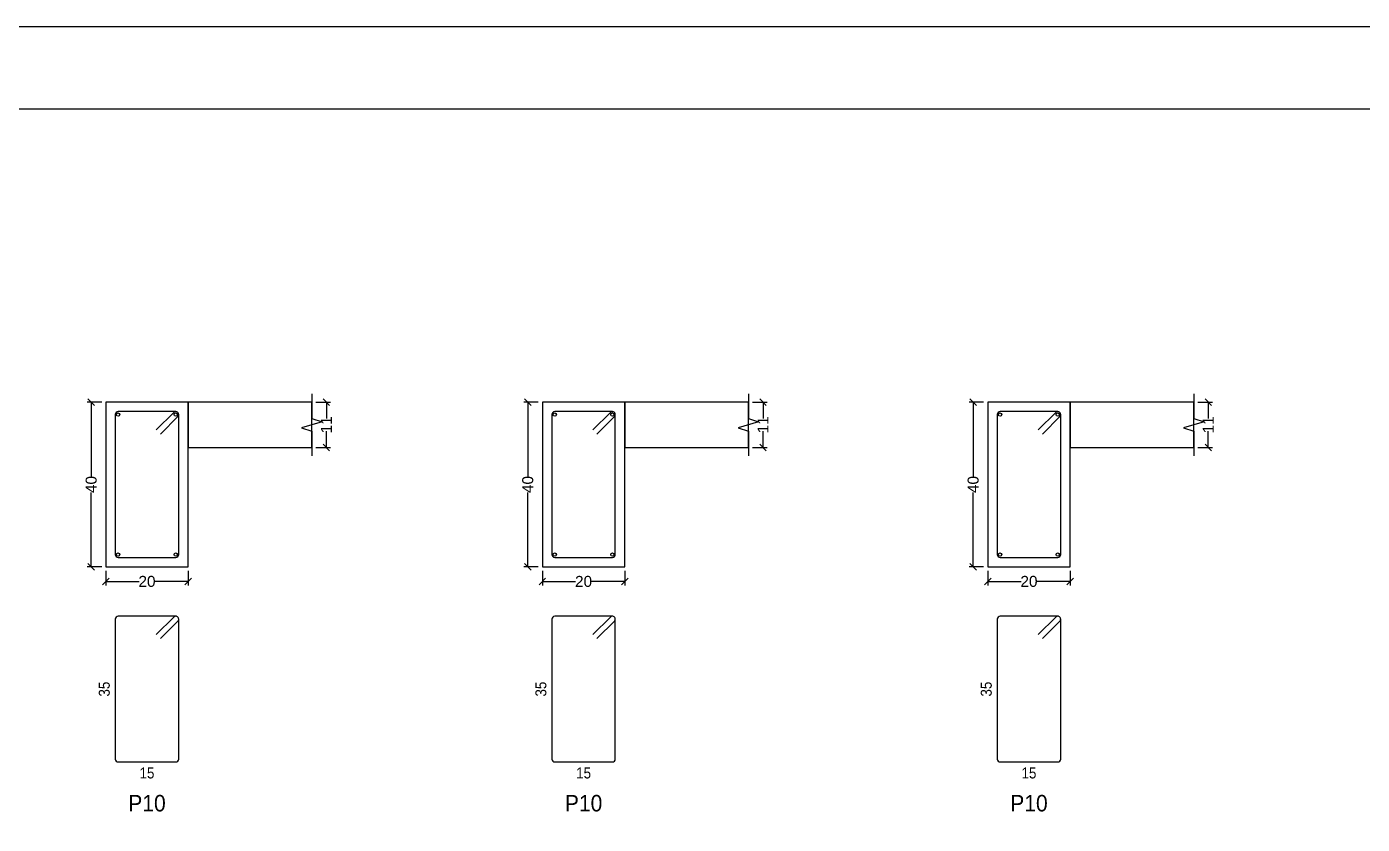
# Model space of a CAD drawing. Header units: millimetres. Extents: x 0 to 190, y -70 to 53.
# Drawn here: x 160.4 to 176.61, y -37.63 to -27.94 of the extents above; entities that cross this region are included whole.
import ezdxf
from ezdxf.enums import TextEntityAlignment as Align

# ---------------------------------------------------------------- set-up
doc = ezdxf.new("R2010")
doc.units = ezdxf.units.MM
for name, color, linetype, lineweight in [('ARM_LONGITUDINAL_Ø8', 32, 'Continuous', 9), ('ARM_TRANSVERSAL_Ø6', 151, 'Continuous', 9), ('RECUAD_LIMITES', 2, 'Continuous', 0), ('RECUAD_MARCO', 1, 'Continuous', 20), ('SEC_CONT_FORJADOS_SECCION', 8, 'Continuous', 9), ('SEC_CONT_VIG_HORMIGON_SECCION', 2, 'Continuous', 9), ('SEC_COTAS_SEC_DIM_VIGA', 122, 'Continuous', 0), ('SEC_COTAS_TEXTOS_DESPIECE_ESTRIBADO', 122, 'Continuous', 0), ('SEC_REF_TXT_POSICIONES_ARM_ESTRIBOS', 1, 'Continuous', 9)]:
    doc.layers.add(name, color=color, linetype=linetype, lineweight=lineweight)
doc.styles.add('CYPETXT_0.2_romans', font='arial.ttf', dxfattribs={"height": 0.133333})
doc.styles.add('CYPETXT_romans', font='arial.ttf', dxfattribs={"height": 0.2})
doc.dimstyles.new('cype_oblique', dxfattribs={"dimtxt": 0.18, "dimasz": 0.18, "dimexe": 0.05, "dimexo": 0.05, "dimgap": 0, "dimtad": 0, "dimdec": 4, "dimzin": 0, "dimdsep": 46, "dimtxsty": 'CYPETXT_0.2_romans', "dimblk": 'OBLIQUE', "dimtsz": 0.04, "dimcen": 0.09, "dimadec": 0, "dimazin": 0, "dimtfac": 1, "dimtdec": 4, "dimtofl": 0, "dimtmove": 2, "dimatfit": 3, "dimfxl": 1, "dimtolj": 1, "dimtzin": 0, "dimarcsym": 0})

# ---------------------------------------------------------------- blocks, each defined once
blk = doc.blocks.new('*D326')
at = {"layer": 'Defpoints', "color": 0, "transparency": 16777216}
for p in [(161.356, -34.503), (162.356, -34.503), (162.356, -34.68)]:
    blk.add_point(p, dxfattribs=at)
at = {"layer": 'SEC_COTAS_SEC_DIM_VIGA', "color": 0, "lineweight": -2, "transparency": 16777216}
for p, q in [((161.316, -34.72), (161.396, -34.64)), ((161.356, -34.553), (161.356, -34.73)), ((161.356, -34.68), (161.76, -34.68)), ((162.356, -34.68), (161.952, -34.68)), ((162.316, -34.72), (162.396, -34.64)), ((162.356, -34.553), (162.356, -34.73))]:
    blk.add_line(p, q, dxfattribs=at)
at = {"layer": 'SEC_COTAS_SEC_DIM_VIGA', "color": 0, "transparency": 16777216, "insert": (161.856, -34.68), "char_height": 0.1333, "attachment_point": 5, "style": 'CYPETXT_0.2_romans'}
blk.add_mtext('\\A1;20', dxfattribs=at)
blk = doc.blocks.new('_OBLIQUE')
at = {"color": 0, "linetype": 'ByBlock', "lineweight": -2}
blk.add_line((-0.5, -0.5), (0.5, 0.5), dxfattribs=at)
blk = doc.blocks.new('*D327')
at = {"layer": 'Defpoints', "color": 0, "transparency": 16777216}
for p in [(161.179, -32.503), (161.356, -32.503), (161.356, -34.503)]:
    blk.add_point(p, dxfattribs=at)
at = {"layer": 'SEC_COTAS_SEC_DIM_VIGA', "color": 0, "lineweight": -2, "transparency": 16777216}
for p, q in [((161.306, -32.503), (161.129, -32.503)), ((161.219, -32.543), (161.139, -32.463)), ((161.179, -32.503), (161.179, -33.405)), ((161.179, -34.503), (161.179, -33.601)), ((161.306, -34.503), (161.129, -34.503)), ((161.219, -34.543), (161.139, -34.463))]:
    blk.add_line(p, q, dxfattribs=at)
at = {"layer": 'SEC_COTAS_SEC_DIM_VIGA', "color": 0, "transparency": 16777216, "insert": (161.179, -33.503), "char_height": 0.1333, "attachment_point": 5, "rotation": 90, "style": 'CYPETXT_0.2_romans'}
blk.add_mtext('\\A1;40', dxfattribs=at)
blk = doc.blocks.new('*D328')
at = {"layer": 'Defpoints', "color": 0, "transparency": 16777216}
for p in [(163.856, -32.503), (164.033, -32.503), (163.856, -33.053)]:
    blk.add_point(p, dxfattribs=at)
at = {"layer": 'SEC_COTAS_SEC_DIM_VIGA', "color": 0, "lineweight": -2, "transparency": 16777216}
for p, q in [((163.906, -32.503), (164.083, -32.503)), ((164.073, -32.543), (163.993, -32.463)), ((164.033, -32.503), (164.033, -32.702)), ((164.033, -33.053), (164.033, -32.854)), ((163.906, -33.053), (164.083, -33.053)), ((164.073, -33.093), (163.993, -33.013))]:
    blk.add_line(p, q, dxfattribs=at)
at = {"layer": 'SEC_COTAS_SEC_DIM_VIGA', "color": 0, "transparency": 16777216, "insert": (164.033, -32.778), "char_height": 0.1333, "attachment_point": 5, "rotation": 90, "style": 'CYPETXT_0.2_romans'}
blk.add_mtext('\\A1;11', dxfattribs=at)
blk = doc.blocks.new('*D329')
at = {"layer": 'Defpoints', "color": 0, "transparency": 16777216}
for p in [(166.655, -34.503), (167.655, -34.503), (167.655, -34.68)]:
    blk.add_point(p, dxfattribs=at)
at = {"layer": 'SEC_COTAS_SEC_DIM_VIGA', "color": 0, "lineweight": -2, "transparency": 16777216}
for p, q in [((166.615, -34.72), (166.695, -34.64)), ((166.655, -34.553), (166.655, -34.73)), ((166.655, -34.68), (167.059, -34.68)), ((167.655, -34.68), (167.252, -34.68)), ((167.615, -34.72), (167.695, -34.64)), ((167.655, -34.553), (167.655, -34.73))]:
    blk.add_line(p, q, dxfattribs=at)
at = {"layer": 'SEC_COTAS_SEC_DIM_VIGA', "color": 0, "transparency": 16777216, "insert": (167.155, -34.68), "char_height": 0.1333, "attachment_point": 5, "style": 'CYPETXT_0.2_romans'}
blk.add_mtext('\\A1;20', dxfattribs=at)
blk = doc.blocks.new('*D330')
at = {"layer": 'Defpoints', "color": 0, "transparency": 16777216}
for p in [(166.478, -32.503), (166.655, -32.503), (166.655, -34.503)]:
    blk.add_point(p, dxfattribs=at)
at = {"layer": 'SEC_COTAS_SEC_DIM_VIGA', "color": 0, "lineweight": -2, "transparency": 16777216}
for p, q in [((166.605, -32.503), (166.428, -32.503)), ((166.518, -32.543), (166.438, -32.463)), ((166.478, -32.503), (166.478, -33.405)), ((166.478, -34.503), (166.478, -33.601)), ((166.605, -34.503), (166.428, -34.503)), ((166.518, -34.543), (166.438, -34.463))]:
    blk.add_line(p, q, dxfattribs=at)
at = {"layer": 'SEC_COTAS_SEC_DIM_VIGA', "color": 0, "transparency": 16777216, "insert": (166.478, -33.503), "char_height": 0.1333, "attachment_point": 5, "rotation": 90, "style": 'CYPETXT_0.2_romans'}
blk.add_mtext('\\A1;40', dxfattribs=at)
blk = doc.blocks.new('*D331')
at = {"layer": 'Defpoints', "color": 0, "transparency": 16777216}
for p in [(169.155, -32.503), (169.333, -32.503), (169.155, -33.053)]:
    blk.add_point(p, dxfattribs=at)
at = {"layer": 'SEC_COTAS_SEC_DIM_VIGA', "color": 0, "lineweight": -2, "transparency": 16777216}
for p, q in [((169.205, -32.503), (169.383, -32.503)), ((169.373, -32.543), (169.293, -32.463)), ((169.333, -32.503), (169.333, -32.702)), ((169.333, -33.053), (169.333, -32.854)), ((169.205, -33.053), (169.383, -33.053)), ((169.373, -33.093), (169.293, -33.013))]:
    blk.add_line(p, q, dxfattribs=at)
at = {"layer": 'SEC_COTAS_SEC_DIM_VIGA', "color": 0, "transparency": 16777216, "insert": (169.333, -32.778), "char_height": 0.1333, "attachment_point": 5, "rotation": 90, "style": 'CYPETXT_0.2_romans'}
blk.add_mtext('\\A1;11', dxfattribs=at)
blk = doc.blocks.new('*D332')
at = {"layer": 'Defpoints', "color": 0, "transparency": 16777216}
for p in [(172.061, -34.503), (173.061, -34.503), (173.061, -34.68)]:
    blk.add_point(p, dxfattribs=at)
at = {"layer": 'SEC_COTAS_SEC_DIM_VIGA', "color": 0, "lineweight": -2, "transparency": 16777216}
for p, q in [((172.021, -34.72), (172.101, -34.64)), ((172.061, -34.553), (172.061, -34.73)), ((172.061, -34.68), (172.465, -34.68)), ((173.061, -34.68), (172.657, -34.68)), ((173.021, -34.72), (173.101, -34.64)), ((173.061, -34.553), (173.061, -34.73))]:
    blk.add_line(p, q, dxfattribs=at)
at = {"layer": 'SEC_COTAS_SEC_DIM_VIGA', "color": 0, "transparency": 16777216, "insert": (172.561, -34.68), "char_height": 0.1333, "attachment_point": 5, "style": 'CYPETXT_0.2_romans'}
blk.add_mtext('\\A1;20', dxfattribs=at)
blk = doc.blocks.new('*D333')
at = {"layer": 'Defpoints', "color": 0, "transparency": 16777216}
for p in [(171.884, -32.503), (172.061, -32.503), (172.061, -34.503)]:
    blk.add_point(p, dxfattribs=at)
at = {"layer": 'SEC_COTAS_SEC_DIM_VIGA', "color": 0, "lineweight": -2, "transparency": 16777216}
for p, q in [((172.011, -32.503), (171.834, -32.503)), ((171.924, -32.543), (171.844, -32.463)), ((171.884, -32.503), (171.884, -33.405)), ((171.884, -34.503), (171.884, -33.601)), ((172.011, -34.503), (171.834, -34.503)), ((171.924, -34.543), (171.844, -34.463))]:
    blk.add_line(p, q, dxfattribs=at)
at = {"layer": 'SEC_COTAS_SEC_DIM_VIGA', "color": 0, "transparency": 16777216, "insert": (171.884, -33.503), "char_height": 0.1333, "attachment_point": 5, "rotation": 90, "style": 'CYPETXT_0.2_romans'}
blk.add_mtext('\\A1;40', dxfattribs=at)
blk = doc.blocks.new('*D334')
at = {"layer": 'Defpoints', "color": 0, "transparency": 16777216}
for p in [(174.561, -32.503), (174.738, -32.503), (174.561, -33.053)]:
    blk.add_point(p, dxfattribs=at)
at = {"layer": 'SEC_COTAS_SEC_DIM_VIGA', "color": 0, "lineweight": -2, "transparency": 16777216}
for p, q in [((174.611, -32.503), (174.788, -32.503)), ((174.778, -32.543), (174.698, -32.463)), ((174.738, -32.503), (174.738, -32.702)), ((174.738, -33.053), (174.738, -32.854)), ((174.611, -33.053), (174.788, -33.053)), ((174.778, -33.093), (174.698, -33.013))]:
    blk.add_line(p, q, dxfattribs=at)
at = {"layer": 'SEC_COTAS_SEC_DIM_VIGA', "color": 0, "transparency": 16777216, "insert": (174.738, -32.778), "char_height": 0.1333, "attachment_point": 5, "rotation": 90, "style": 'CYPETXT_0.2_romans'}
blk.add_mtext('\\A1;11', dxfattribs=at)

msp = doc.modelspace()

# ---------------------------------------------------------------- linework, layer by layer
at = {"layer": 'ARM_LONGITUDINAL_Ø8'}
for centre in [(161.50597, -32.65313), (162.20597, -32.65313), (166.80526, -32.65313), (167.50526, -32.65313), (172.21097, -32.65313), (172.91097, -32.65313), (161.50597, -34.35313), (162.20597, -34.35313), (166.80526, -34.35313), (167.50526, -34.35313), (172.21097, -34.35313), (172.91097, -34.35313)]:
    msp.add_circle(centre, 0.02, dxfattribs=at)
at = {"layer": 'ARM_TRANSVERSAL_Ø6'}
for points in [[(162.01859, -32.89001), (162.23429, -32.6737), (162.23716, -32.66902), (162.23926, -32.66394), (162.24054, -32.6586), (162.24097, -32.65313), (162.2403, -32.6463), (162.23831, -32.63973), (162.23508, -32.63368), (162.23072, -32.62838), (162.22542, -32.62403), (162.21937, -32.62079), (162.2128, -32.6188), (162.20597, -32.61813), (161.50597, -32.61813), (161.49258, -32.62079), (161.48123, -32.62838), (161.47364, -32.63973), (161.47097, -32.65313), (161.47097, -34.35313), (161.47364, -34.36652), (161.48123, -34.37788), (161.49258, -34.38546), (161.50597, -34.38813), (162.20597, -34.38813), (162.21937, -34.38546), (162.23072, -34.37788), (162.23831, -34.36652), (162.24097, -34.35313), (162.24097, -32.65313), (162.2403, -32.6463), (162.23831, -32.63973), (162.23508, -32.63368), (162.23072, -32.62838), (162.22542, -32.62403), (162.21937, -32.62079), (162.2128, -32.6188), (162.20597, -32.61813), (162.19915, -32.6188), (162.19258, -32.62079), (162.18653, -32.62403), (162.18123, -32.62838), (161.96909, -32.84051)], [(167.31788, -32.89001), (167.53358, -32.6737), (167.53645, -32.66902), (167.53855, -32.66394), (167.53983, -32.6586), (167.54026, -32.65313), (167.53959, -32.6463), (167.5376, -32.63973), (167.53437, -32.63368), (167.53001, -32.62838), (167.52471, -32.62403), (167.51866, -32.62079), (167.51209, -32.6188), (167.50526, -32.61813), (166.80526, -32.61813), (166.79187, -32.62079), (166.78052, -32.62838), (166.77293, -32.63973), (166.77026, -32.65313), (166.77026, -34.35313), (166.77293, -34.36652), (166.78052, -34.37788), (166.79187, -34.38546), (166.80526, -34.38813), (167.50526, -34.38813), (167.51866, -34.38546), (167.53001, -34.37788), (167.5376, -34.36652), (167.54026, -34.35313), (167.54026, -32.65313), (167.53959, -32.6463), (167.5376, -32.63973), (167.53437, -32.63368), (167.53001, -32.62838), (167.52471, -32.62403), (167.51866, -32.62079), (167.51209, -32.6188), (167.50526, -32.61813), (167.49844, -32.6188), (167.49187, -32.62079), (167.48582, -32.62403), (167.48052, -32.62838), (167.26838, -32.84051)], [(172.72359, -32.89001), (172.93929, -32.6737), (172.94216, -32.66902), (172.94426, -32.66394), (172.94554, -32.6586), (172.94597, -32.65313), (172.9453, -32.6463), (172.94331, -32.63973), (172.94008, -32.63368), (172.93572, -32.62838), (172.93042, -32.62403), (172.92437, -32.62079), (172.9178, -32.6188), (172.91097, -32.61813), (172.21097, -32.61813), (172.19758, -32.62079), (172.18623, -32.62838), (172.17864, -32.63973), (172.17597, -32.65313), (172.17597, -34.35313), (172.17864, -34.36652), (172.18623, -34.37788), (172.19758, -34.38546), (172.21097, -34.38813), (172.91097, -34.38813), (172.92437, -34.38546), (172.93572, -34.37788), (172.94331, -34.36652), (172.94597, -34.35313), (172.94597, -32.65313), (172.9453, -32.6463), (172.94331, -32.63973), (172.94008, -32.63368), (172.93572, -32.62838), (172.93042, -32.62403), (172.92437, -32.62079), (172.9178, -32.6188), (172.91097, -32.61813), (172.90415, -32.6188), (172.89758, -32.62079), (172.89153, -32.62403), (172.88623, -32.62838), (172.67409, -32.84051)], [(162.01859, -35.37434), (162.23429, -35.15803), (162.23716, -35.15335), (162.23926, -35.14828), (162.24054, -35.14294), (162.24097, -35.13746), (162.2403, -35.13063), (162.23831, -35.12407), (162.23508, -35.11802), (162.23072, -35.11271), (162.22542, -35.10836), (162.21937, -35.10513), (162.2128, -35.10313), (162.20597, -35.10246), (161.50597, -35.10246), (161.49258, -35.10513), (161.48123, -35.11271), (161.47364, -35.12407), (161.47097, -35.13746), (161.47097, -36.83746), (161.47364, -36.85086), (161.48123, -36.86221), (161.49258, -36.8698), (161.50597, -36.87246), (162.20597, -36.87246), (162.21937, -36.8698), (162.23072, -36.86221), (162.23831, -36.85086), (162.24097, -36.83746), (162.24097, -35.13746), (162.2403, -35.13063), (162.23831, -35.12407), (162.23508, -35.11802), (162.23072, -35.11271), (162.22542, -35.10836), (162.21937, -35.10513), (162.2128, -35.10313), (162.20597, -35.10246), (162.19915, -35.10313), (162.19258, -35.10513), (162.18653, -35.10836), (162.18123, -35.11271), (161.96909, -35.32485)], [(167.31788, -35.37434), (167.53358, -35.15803), (167.53645, -35.15335), (167.53855, -35.14828), (167.53983, -35.14294), (167.54026, -35.13746), (167.53959, -35.13063), (167.5376, -35.12407), (167.53437, -35.11802), (167.53001, -35.11271), (167.52471, -35.10836), (167.51866, -35.10513), (167.51209, -35.10313), (167.50526, -35.10246), (166.80526, -35.10246), (166.79187, -35.10513), (166.78052, -35.11271), (166.77293, -35.12407), (166.77026, -35.13746), (166.77026, -36.83746), (166.77293, -36.85086), (166.78052, -36.86221), (166.79187, -36.8698), (166.80526, -36.87246), (167.50526, -36.87246), (167.51866, -36.8698), (167.53001, -36.86221), (167.5376, -36.85086), (167.54026, -36.83746), (167.54026, -35.13746), (167.53959, -35.13063), (167.5376, -35.12407), (167.53437, -35.11802), (167.53001, -35.11271), (167.52471, -35.10836), (167.51866, -35.10513), (167.51209, -35.10313), (167.50526, -35.10246), (167.49844, -35.10313), (167.49187, -35.10513), (167.48582, -35.10836), (167.48052, -35.11271), (167.26838, -35.32485)], [(172.72359, -35.37434), (172.93929, -35.15803), (172.94216, -35.15335), (172.94426, -35.14828), (172.94554, -35.14294), (172.94597, -35.13746), (172.9453, -35.13063), (172.94331, -35.12407), (172.94008, -35.11802), (172.93572, -35.11271), (172.93042, -35.10836), (172.92437, -35.10513), (172.9178, -35.10313), (172.91097, -35.10246), (172.21097, -35.10246), (172.19758, -35.10513), (172.18623, -35.11271), (172.17864, -35.12407), (172.17597, -35.13746), (172.17597, -36.83746), (172.17864, -36.85086), (172.18623, -36.86221), (172.19758, -36.8698), (172.21097, -36.87246), (172.91097, -36.87246), (172.92437, -36.8698), (172.93572, -36.86221), (172.94331, -36.85086), (172.94597, -36.83746), (172.94597, -35.13746), (172.9453, -35.13063), (172.94331, -35.12407), (172.94008, -35.11802), (172.93572, -35.11271), (172.93042, -35.10836), (172.92437, -35.10513), (172.9178, -35.10313), (172.91097, -35.10246), (172.90415, -35.10313), (172.89758, -35.10513), (172.89153, -35.10836), (172.88623, -35.11271), (172.67409, -35.32485)]]:
    msp.add_lwpolyline(points, dxfattribs=at)
at = {"layer": 'RECUAD_LIMITES'}
msp.add_lwpolyline([(130.81738, -69.94324), (190.21738, -69.94324), (190.21738, -27.94324), (130.81738, -27.94324), (130.81738, -69.94324)], close=True, dxfattribs=at)
at = {"layer": 'RECUAD_MARCO'}
msp.add_lwpolyline([(133.31738, -68.94324), (189.21738, -68.94324), (189.21738, -28.94324), (133.31738, -28.94324), (133.31738, -68.94324)], close=True, dxfattribs=at)
at = {"layer": 'SEC_CONT_FORJADOS_SECCION'}
for points in [[(163.85597, -32.40313), (163.85597, -32.70313), (163.98097, -32.74063), (163.73097, -32.81563), (163.85597, -32.85313), (163.85597, -33.15313)], [(169.15526, -32.40313), (169.15526, -32.70313), (169.28026, -32.74063), (169.03026, -32.81563), (169.15526, -32.85313), (169.15526, -33.15313)], [(174.56097, -32.40313), (174.56097, -32.70313), (174.68597, -32.74063), (174.43597, -32.81563), (174.56097, -32.85313), (174.56097, -33.15313)], [(163.85597, -32.50313), (162.35597, -32.50313), (162.35597, -33.05313), (163.85597, -33.05313)], [(169.15526, -32.50313), (167.65526, -32.50313), (167.65526, -33.05313), (169.15526, -33.05313)], [(174.56097, -32.50313), (173.06097, -32.50313), (173.06097, -33.05313), (174.56097, -33.05313)]]:
    msp.add_lwpolyline(points, dxfattribs=at)
at = {"layer": 'SEC_CONT_FORJADOS_SECCION', "color": 254, "true_color": 0xdad7d3}
for points in [[(163.85597, -32.50313), (162.35597, -32.50313), (162.35597, -33.05313), (163.85597, -33.05313)], [(169.15526, -32.50313), (167.65526, -32.50313), (167.65526, -33.05313), (169.15526, -33.05313)], [(174.56097, -32.50313), (173.06097, -32.50313), (173.06097, -33.05313), (174.56097, -33.05313)]]:
    msp.add_lwpolyline(points, close=True, dxfattribs=at)
at = {"layer": 'SEC_CONT_VIG_HORMIGON_SECCION'}
for points in [[(162.35597, -32.50313), (161.35597, -32.50313), (161.35597, -34.50313), (162.35597, -34.50313), (162.35597, -32.50313)], [(167.65526, -32.50313), (166.65526, -32.50313), (166.65526, -34.50313), (167.65526, -34.50313), (167.65526, -32.50313)], [(173.06097, -32.50313), (172.06097, -32.50313), (172.06097, -34.50313), (173.06097, -34.50313), (173.06097, -32.50313)]]:
    msp.add_lwpolyline(points, close=True, dxfattribs=at)

# ---------------------------------------------------------------- texts
at = {"layer": 'SEC_COTAS_TEXTOS_DESPIECE_ESTRIBADO', "style": 'CYPETXT_romans', "width": 0.872274}
for p in [(161.40431, -35.98746), (166.7036, -35.98746), (172.10931, -35.98746)]:
    msp.add_text('35', height=0.133333, rotation=90, dxfattribs=at).set_placement(p, align=Align.CENTER)
for p in [(161.85597, -36.93913), (167.15526, -36.93913), (172.56097, -36.93913)]:
    msp.add_text('15', height=0.133333, dxfattribs=at).set_placement(p, align=Align.TOP_CENTER)
at = {"layer": 'SEC_REF_TXT_POSICIONES_ARM_ESTRIBOS', "style": 'CYPETXT_romans', "width": 0.91451}
for p in [(161.85597, -37.37246), (167.15526, -37.37246), (172.56097, -37.37246)]:
    msp.add_text('P10', height=0.2, dxfattribs=at).set_placement(p, align=Align.MIDDLE_CENTER)

# ---------------------------------------------------------------- dimensions: what is measured, and where the dimension line sits
at = {"layer": 'SEC_COTAS_SEC_DIM_VIGA'}
for p1, p2, distance, text, picture, middle in [((161.35597, -34.50313), (161.35597, -32.50313), 0.17733, '40', '*D327', (161.17864, -33.50313)), ((163.85597, -33.05313), (163.85597, -32.50313), -0.17733, '11', '*D328', (164.03331, -32.77813)), ((166.65526, -34.50313), (166.65526, -32.50313), 0.17733, '40', '*D330', (166.47793, -33.50313)), ((169.15526, -33.05313), (169.15526, -32.50313), -0.17733, '11', '*D331', (169.3326, -32.77813)), ((172.06097, -34.50313), (172.06097, -32.50313), 0.17733, '40', '*D333', (171.88364, -33.50313)), ((174.56097, -33.05313), (174.56097, -32.50313), -0.17733, '11', '*D334', (174.73831, -32.77813)), ((161.35597, -34.50313), (162.35597, -34.50313), -0.17733, '20', '*D326', (161.85597, -34.68046)), ((166.65526, -34.50313), (167.65526, -34.50313), -0.17733, '20', '*D329', (167.15526, -34.68046)), ((172.06097, -34.50313), (173.06097, -34.50313), -0.17733, '20', '*D332', (172.56097, -34.68046))]:
    dim = msp.add_aligned_dim(p1=p1, p2=p2, distance=distance, text=text, dimstyle='cype_oblique', dxfattribs=at)
    dim.commit()
    dim.dimension.update_dxf_attribs({"geometry": picture, "text_midpoint": middle})

doc.saveas('drawing.dxf')
